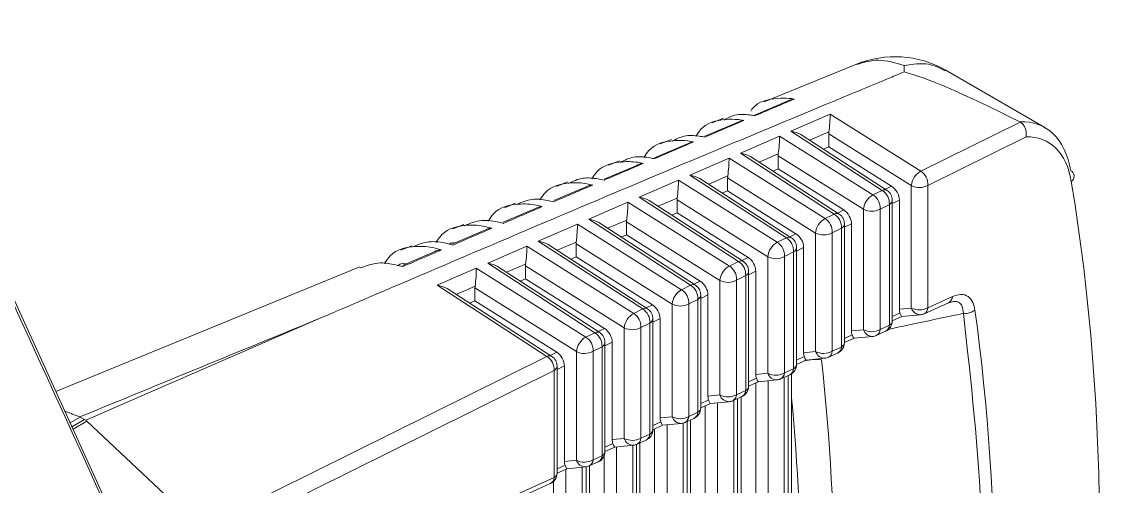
# Model space of a CAD drawing. Extents: x 2 to 136, y 1 to 99.
# Drawn here: x 16.927 to 17.87, y 84.662 to 85.065 of the extents above; entities that cross this region are included whole.
import ezdxf

# ---------------------------------------------------------------- set-up
doc = ezdxf.new("R2010")
doc.units = 0
doc.header["$MEASUREMENT"] = 0
doc.linetypes.add('SLD-Solid', pattern=[0])
doc.layers.add('OBJECT', color=7, linetype='CONTINUOUS')

msp = doc.modelspace()

# ---------------------------------------------------------------- linework, layer by layer
at = {"layer": 'OBJECT', "linetype": 'SLD-Solid', "lineweight": 15}
for p, q in [((17.65529, 85.03016), (17.57102, 84.99591)), ((17.81449, 84.97345), (17.72783, 85.02347)), ((17.59237, 84.99693), (17.56323, 84.98459)), ((17.59407, 84.97028), (17.62807, 84.98509)), ((17.62807, 84.98509), (17.70679, 84.93557)), ((17.54828, 84.97801), (17.51954, 84.96591)), ((17.53557, 84.9815), (17.52588, 84.97756)), ((17.70679, 84.93557), (17.79297, 84.97827)), ((17.55023, 84.95119), (17.58423, 84.96599)), ((17.58423, 84.96599), (17.66528, 84.91501)), ((17.67328, 84.91898), (17.59407, 84.97028)), ((17.67748, 84.91899), (17.60273, 84.96741)), ((17.62701, 84.96962), (17.61045, 84.96241)), ((17.6269, 84.95681), (17.6269, 84.96814)), ((17.69855, 84.92308), (17.6269, 84.96814)), ((17.79804, 84.96547), (17.71299, 84.92334)), ((17.50433, 84.95936), (17.47579, 84.94732)), ((17.49042, 84.96315), (17.48075, 84.95922)), ((17.62223, 84.95478), (17.6269, 84.95681)), ((17.6269, 84.95681), (17.68143, 84.92252)), ((17.50639, 84.93209), (17.54039, 84.9469)), ((17.54039, 84.9469), (17.62377, 84.89445)), ((17.63173, 84.8984), (17.55023, 84.95119)), ((17.63594, 84.89841), (17.55889, 84.94832)), ((17.58316, 84.95053), (17.56661, 84.94332)), ((17.58306, 84.93772), (17.58306, 84.94905)), ((17.65704, 84.90252), (17.58306, 84.94905)), ((17.46039, 84.94068), (17.43204, 84.9287)), ((17.44533, 84.94474), (17.43571, 84.9408)), ((17.57839, 84.93569), (17.58306, 84.93772)), ((17.58306, 84.93772), (17.63992, 84.90195)), ((17.46255, 84.913), (17.49655, 84.92781)), ((17.49655, 84.92781), (17.58227, 84.87389)), ((17.59019, 84.87782), (17.50639, 84.93209)), ((17.59439, 84.87783), (17.51505, 84.92923)), ((17.53932, 84.93144), (17.52277, 84.92423)), ((17.53922, 84.91863), (17.53922, 84.92996)), ((17.61553, 84.88196), (17.53922, 84.92996)), ((17.41645, 84.92197), (17.38829, 84.91004)), ((17.4003, 84.9263), (17.39071, 84.92237)), ((17.53455, 84.9166), (17.53922, 84.91863)), ((17.53922, 84.91863), (17.59842, 84.88139)), ((17.66528, 84.91501), (17.67328, 84.91898)), ((17.67611, 84.91988), (17.68143, 84.92252)), ((17.69855, 84.8169), (17.69855, 84.92308)), ((17.71299, 84.92334), (17.71299, 84.81715)), ((17.35528, 84.90786), (17.3457, 84.90394)), ((17.41871, 84.89391), (17.45271, 84.90871)), ((17.45271, 84.90871), (17.54076, 84.85333)), ((17.54864, 84.85724), (17.46255, 84.913)), ((17.55285, 84.85725), (17.47121, 84.91013)), ((17.49548, 84.91234), (17.47893, 84.90513)), ((17.49538, 84.89954), (17.49538, 84.91087)), ((17.57403, 84.8614), (17.49538, 84.91087)), ((17.68205, 84.80578), (17.68205, 84.9106)), ((17.68815, 84.91053), (17.68205, 84.90751)), ((17.68815, 84.91053), (17.68815, 84.81588)), ((17.3725, 84.90323), (17.34454, 84.89136)), ((17.49071, 84.8975), (17.49538, 84.89954)), ((17.49538, 84.89954), (17.55691, 84.86083)), ((17.62377, 84.89445), (17.63173, 84.8984)), ((17.63457, 84.8993), (17.63992, 84.90195)), ((17.65704, 84.79803), (17.65704, 84.90252)), ((17.67948, 84.90674), (17.67148, 84.90278)), ((17.67148, 84.90278), (17.67148, 84.79829)), ((17.67948, 84.80192), (17.67948, 84.90674)), ((17.31025, 84.88942), (17.3007, 84.88551)), ((17.37487, 84.87482), (17.40886, 84.88962)), ((17.40886, 84.88962), (17.49925, 84.83277)), ((17.5071, 84.83666), (17.41871, 84.89391)), ((17.51131, 84.83668), (17.42737, 84.89104)), ((17.45164, 84.89325), (17.43509, 84.88604)), ((17.45154, 84.88044), (17.45154, 84.89177)), ((17.53252, 84.84084), (17.45154, 84.89177)), ((17.6405, 84.7869), (17.6405, 84.89002)), ((17.64664, 84.88997), (17.6405, 84.88693)), ((17.64664, 84.88997), (17.64664, 84.79702)), ((17.25205, 84.09551), (16.89276, 84.88417)), ((17.32857, 84.88445), (17.30078, 84.87264)), ((17.44687, 84.87841), (17.45154, 84.88044)), ((17.45154, 84.88044), (17.5154, 84.84027)), ((17.59302, 84.87872), (17.59842, 84.88139)), ((17.61553, 84.77917), (17.61553, 84.88196)), ((17.63794, 84.88616), (17.62998, 84.88222)), ((17.62998, 84.88222), (17.62998, 84.77942)), ((17.63794, 84.78304), (17.63794, 84.88616)), ((17.26522, 84.87098), (17.2557, 84.86708)), ((17.33103, 84.85572), (17.36502, 84.87053)), ((17.36502, 84.87053), (17.45775, 84.81221)), ((17.46555, 84.81608), (17.37487, 84.87482)), ((17.46976, 84.8161), (17.38353, 84.87195)), ((17.4078, 84.87416), (17.39125, 84.86695)), ((17.4077, 84.86135), (17.4077, 84.87268)), ((17.49101, 84.82028), (17.4077, 84.87268)), ((17.58227, 84.87389), (17.59019, 84.87782)), ((17.28462, 84.86565), (17.25702, 84.8539)), ((17.40303, 84.85932), (17.4077, 84.86135)), ((17.4077, 84.86135), (17.4739, 84.81971)), ((17.55148, 84.85814), (17.55691, 84.86083)), ((17.57403, 84.7603), (17.57403, 84.8614)), ((17.59639, 84.86558), (17.58847, 84.86165)), ((17.58847, 84.86165), (17.58847, 84.76056)), ((17.59639, 84.76416), (17.59639, 84.86558)), ((17.59896, 84.76802), (17.59896, 84.86944)), ((17.60514, 84.86941), (17.59896, 84.86635)), ((17.60514, 84.86941), (17.60514, 84.77815)), ((17.22019, 84.85254), (16.95639, 84.7445)), ((17.28719, 84.83663), (17.32118, 84.85144)), ((17.32118, 84.85144), (17.41624, 84.79165)), ((17.42401, 84.7955), (17.33103, 84.85572)), ((17.42822, 84.79552), (17.33969, 84.85285)), ((17.36396, 84.85506), (17.34741, 84.84786)), ((17.36386, 84.84226), (17.36386, 84.85359)), ((17.44951, 84.79972), (17.36386, 84.85359)), ((17.54076, 84.85333), (17.54864, 84.85724)), ((17.35919, 84.84023), (17.36386, 84.84226)), ((17.36386, 84.84226), (17.43239, 84.79915)), ((17.55485, 84.845), (17.54696, 84.84109)), ((17.55485, 84.74528), (17.55485, 84.845)), ((17.55741, 84.74914), (17.55741, 84.84886)), ((17.56363, 84.84885), (17.55741, 84.84577)), ((17.56363, 84.84885), (17.56363, 84.75929)), ((17.38246, 84.77492), (17.28719, 84.83663)), ((17.38667, 84.77494), (17.29585, 84.83376)), ((17.32012, 84.83597), (17.30357, 84.82876)), ((17.32001, 84.82317), (17.32001, 84.8345)), ((17.408, 84.77916), (17.32001, 84.8345)), ((17.49925, 84.83277), (17.5071, 84.83666)), ((17.50993, 84.83756), (17.5154, 84.84027)), ((17.53252, 84.74144), (17.53252, 84.84084)), ((17.54696, 84.84109), (17.54696, 84.74169)), ((17.31535, 84.82113), (17.32001, 84.82317)), ((17.32001, 84.82317), (17.39088, 84.77859)), ((17.5133, 84.82442), (17.50546, 84.82053)), ((17.5133, 84.72639), (17.5133, 84.82442)), ((17.52212, 84.82829), (17.51587, 84.82519)), ((17.51587, 84.73025), (17.51587, 84.82828)), ((17.52212, 84.82829), (17.52212, 84.74042)), ((17.71299, 84.81715), (17.73415, 84.82677)), ((17.45775, 84.81221), (17.46555, 84.81608)), ((17.46839, 84.81698), (17.4739, 84.81971)), ((17.49101, 84.72257), (17.49101, 84.82028)), ((17.50546, 84.82053), (17.50546, 84.72283)), ((17.68815, 84.81588), (17.69855, 84.8169)), ((17.70969, 84.81191), (17.73086, 84.82153)), ((17.18638, 84.80831), (16.98234, 84.71945)), ((17.48062, 84.80773), (17.47432, 84.80461)), ((17.47432, 84.71137), (17.47432, 84.8077)), ((17.48062, 84.80773), (17.48062, 84.72156)), ((17.68205, 84.80946), (17.6887, 84.81249)), ((17.68205, 84.80572), (17.69033, 84.80948)), ((17.69031, 84.80948), (17.70652, 84.81106)), ((17.41624, 84.79165), (17.42401, 84.7955)), ((17.42684, 84.7964), (17.43239, 84.79915)), ((17.44951, 84.7037), (17.44951, 84.79972)), ((17.47176, 84.80384), (17.46395, 84.79997)), ((17.46395, 84.79997), (17.46395, 84.70396)), ((17.47176, 84.70751), (17.47176, 84.80384)), ((17.64664, 84.79702), (17.65704, 84.79803)), ((17.66819, 84.79304), (17.67619, 84.79668)), ((17.67148, 84.79829), (17.67948, 84.80192)), ((17.43911, 84.78717), (17.43278, 84.78403)), ((17.43278, 84.69249), (17.43278, 84.78712)), ((17.43911, 84.78717), (17.43911, 84.70269)), ((17.6405, 84.79058), (17.64719, 84.79362)), ((17.6405, 84.78684), (17.64882, 84.79062)), ((17.6488, 84.79062), (17.66502, 84.7922)), ((17.3853, 84.77582), (17.39088, 84.77859)), ((17.408, 84.68484), (17.408, 84.77916)), ((17.43021, 84.78326), (17.42244, 84.77941)), ((17.42244, 84.77941), (17.42244, 84.6851)), ((17.43021, 84.68863), (17.43021, 84.78326)), ((17.60514, 84.77815), (17.61553, 84.77917)), ((17.62668, 84.77418), (17.63464, 84.7778)), ((17.62998, 84.77942), (17.63794, 84.78304)), ((17.10884, 84.63938), (17.38246, 84.77492)), ((17.3976, 84.76661), (17.39123, 84.76345)), ((17.39123, 84.67361), (17.39123, 84.76654)), ((17.3976, 84.76661), (17.3976, 84.68383)), ((17.59896, 84.7717), (17.60568, 84.77476)), ((17.59896, 84.76795), (17.60732, 84.77175)), ((17.6073, 84.77175), (17.62351, 84.77333)), ((17.38867, 84.76268), (17.11487, 84.62705)), ((17.38867, 84.66974), (17.38867, 84.76268)), ((17.56363, 84.75929), (17.57403, 84.7603)), ((17.58517, 84.75531), (17.5931, 84.75892)), ((17.58837, 84.75677), (17.58837, 84.29152)), ((17.58847, 84.76056), (17.59639, 84.76416)), ((17.59172, 84.29393), (17.59172, 84.75829)), ((17.59464, 84.3006), (17.59464, 84.75979)), ((17.55741, 84.75282), (17.56418, 84.75589)), ((17.55741, 84.74907), (17.56581, 84.75289)), ((17.56352, 84.75185), (17.56352, 84.33666)), ((17.56579, 84.75289), (17.582, 84.75446)), ((17.57429, 84.29784), (17.57429, 84.75371)), ((17.52212, 84.74042), (17.53252, 84.74144)), ((17.54367, 84.73645), (17.55155, 84.74003)), ((17.54696, 84.74169), (17.55485, 84.74528)), ((17.54787, 84.2624), (17.54787, 84.73836)), ((17.5508, 84.26907), (17.5508, 84.73969)), ((17.51587, 84.73393), (17.52267, 84.73702)), ((17.51587, 84.73019), (17.5243, 84.73402)), ((17.51968, 84.73192), (17.51968, 84.30514)), ((17.52428, 84.73402), (17.5405, 84.7356)), ((17.53044, 84.26632), (17.53044, 84.73462)), ((17.54452, 84.73684), (17.54452, 84.25999)), ((16.9775, 84.72219), (16.96883, 84.71719)), ((16.97036, 84.71383), (16.98117, 84.72007)), ((16.97722, 84.72236), (16.9775, 84.72219)), ((16.98117, 84.72007), (16.9775, 84.72219)), ((17.48062, 84.72156), (17.49101, 84.72257)), ((17.50216, 84.71758), (17.51001, 84.72115)), ((17.50546, 84.72283), (17.5133, 84.72639)), ((17.50696, 84.23755), (17.50696, 84.71977)), ((16.98315, 84.71861), (16.9713, 84.71177)), ((17.08073, 84.62733), (16.98315, 84.71861)), ((17.47432, 84.71505), (17.48116, 84.71816)), ((17.47432, 84.71131), (17.4828, 84.71516)), ((17.47584, 84.712), (17.47584, 84.27362)), ((17.48278, 84.71516), (17.49899, 84.71673)), ((17.4866, 84.23479), (17.4866, 84.71553)), ((17.50068, 84.71705), (17.50068, 84.22847)), ((17.50403, 84.23088), (17.50403, 84.71844)), ((17.43911, 84.70269), (17.44951, 84.7037)), ((17.46065, 84.69872), (17.46846, 84.70227)), ((17.46395, 84.70396), (17.47176, 84.70751)), ((17.43278, 84.69617), (17.43966, 84.69929)), ((17.43278, 84.69242), (17.44129, 84.69629)), ((17.44127, 84.69629), (17.45748, 84.69787)), ((17.44276, 84.20327), (17.44276, 84.69644)), ((17.45684, 84.69781), (17.45684, 84.19695)), ((17.46019, 84.19935), (17.46019, 84.69852)), ((17.46312, 84.20602), (17.46312, 84.69984)), ((17.3976, 84.68383), (17.408, 84.68484)), ((17.41915, 84.67985), (17.42692, 84.68338)), ((17.42244, 84.6851), (17.43021, 84.68863)), ((17.432, 84.68862), (17.432, 84.24209)), ((17.39123, 84.67729), (17.39815, 84.68043)), ((17.39123, 84.67354), (17.39978, 84.67743)), ((17.39892, 84.17174), (17.39892, 84.67704)), ((17.39976, 84.67742), (17.41598, 84.679)), ((17.413, 84.67871), (17.413, 84.16542)), ((17.41635, 84.16783), (17.41635, 84.67905)), ((17.41928, 84.1745), (17.41928, 84.67991)), ((17.33633, 84.64221), (17.38537, 84.6645)), ((17.33963, 84.64746), (17.38867, 84.66974)), ((17.38816, 84.66639), (17.38816, 84.21057))]:
    msp.add_line(p, q, dxfattribs=at)
at = {"layer": 'OBJECT', "linetype": 'SLD-Solid', "lineweight": 15, "flags": 128}
msp.add_lwpolyline([(17.73071, 84.82129), (17.73242, 84.82213), (17.73292, 84.82221)], dxfattribs=at)
at = {"layer": 'OBJECT', "linetype": 'SLD-Solid', "lineweight": 15}
for centre, radius, start, end in [((17.68431, 84.94664), 0.08831, 60.29444, 112.24653), ((17.83431, 84.93125), 0.00543, 303.42013, 62.44955), ((17.7144, 84.92159), 0.01593, 118.57283, 174.61885), ((17.6994, 84.92414), 0.01361, 356.61778, 57.14319), ((17.6754, 84.9151), 0.00441, 61.7755, 118.68161), ((17.66589, 84.90754), 0.01361, 356.61631, 57.14411), ((17.67205, 84.9106), 0.01, 0, 57.06831), ((17.70553, 84.93664), 0.01525, 242.75324, 299.28003), ((17.6729, 84.90103), 0.01593, 118.57313, 174.61855), ((17.6579, 84.90358), 0.01361, 356.61326, 57.14771), ((17.67726, 84.911), 0.0048, 297.5272, 355.25834), ((17.63385, 84.89453), 0.00441, 61.76132, 118.68762), ((17.62435, 84.88696), 0.01361, 356.61648, 57.14649), ((17.6305, 84.89002), 0.01, 0, 57.06831), ((17.66402, 84.91608), 0.01525, 242.75362, 299.27965), ((17.63139, 84.88046), 0.01593, 118.57419, 174.61749), ((17.61639, 84.88302), 0.01361, 356.61557, 57.1474), ((17.63572, 84.89042), 0.0048, 297.52704, 355.26408), ((17.62252, 84.89552), 0.01525, 242.75361, 299.28059), ((17.58988, 84.8599), 0.01593, 118.57472, 174.61696), ((17.57488, 84.86246), 0.01361, 356.61648, 57.14649), ((17.59231, 84.87395), 0.00441, 61.7658, 118.68479), ((17.5828, 84.86638), 0.01361, 356.61722, 57.14321), ((17.58896, 84.86944), 0.01, 0, 57.06831), ((17.58101, 84.87496), 0.01525, 242.75534, 299.27886), ((17.59417, 84.86984), 0.0048, 297.52484, 355.26071), ((17.54838, 84.83934), 0.01593, 118.57283, 174.61885), ((17.53337, 84.8419), 0.01361, 356.61688, 57.1441), ((17.55076, 84.85337), 0.00441, 61.75965, 118.69094), ((17.54126, 84.8458), 0.01361, 356.61626, 57.14616), ((17.54741, 84.84886), 0.01, 0, 57.06831), ((17.55263, 84.84926), 0.0048, 297.52929, 355.25889), ((17.50687, 84.81878), 0.01593, 118.57313, 174.61855), ((17.49187, 84.82134), 0.01361, 356.61648, 57.14649), ((17.50922, 84.83279), 0.00441, 61.76557, 118.68337), ((17.49971, 84.82522), 0.01361, 356.61842, 57.14255), ((17.50587, 84.82828), 0.01, 0, 57.06831), ((17.5395, 84.8544), 0.01525, 242.75324, 299.28003), ((17.51108, 84.82868), 0.0048, 297.52939, 355.25911), ((17.72805, 84.82695), 0.0061, 297.35608, 358.3258), ((17.46767, 84.81221), 0.00441, 61.75965, 118.69094), ((17.45817, 84.80464), 0.01361, 356.61592, 57.14651), ((17.46432, 84.8077), 0.01, 0, 57.06831), ((17.498, 84.83384), 0.01525, 242.75361, 299.28059), ((17.70553, 84.83046), 0.01525, 242.75324, 299.28003), ((17.70649, 84.81938), 0.00832, 197.39102, 270.24264), ((17.70689, 84.81733), 0.0061, 297.35523, 358.32444), ((17.74526, 84.82608), 0.01387, 263.82724, 307.5336), ((17.46536, 84.79822), 0.01593, 118.57419, 174.61749), ((17.45036, 84.80078), 0.01361, 356.61557, 57.1474), ((17.46954, 84.8081), 0.0048, 297.52485, 355.26332), ((17.67205, 84.80578), 0.01, 294.44248, 0), ((17.67726, 84.80618), 0.0048, 297.5272, 355.25834), ((17.70555, 84.82101), 0.01, 275.56151, 294.44248), ((17.42613, 84.79163), 0.00441, 61.77544, 118.67351), ((17.41662, 84.78406), 0.01361, 356.61778, 57.14319), ((17.42278, 84.78712), 0.01, 0, 57.06831), ((17.45649, 84.81328), 0.01525, 242.75475, 299.27945), ((17.66402, 84.81159), 0.01525, 242.75362, 299.27965), ((17.66498, 84.80052), 0.00832, 197.39323, 270.24044), ((17.66515, 84.79861), 0.00634, 298.58464, 357.09709), ((17.67315, 84.80224), 0.00634, 298.58692, 357.09496), ((17.42386, 84.77766), 0.01593, 118.57283, 174.61885), ((17.40885, 84.78022), 0.01361, 356.61778, 57.14319), ((17.42799, 84.78752), 0.0048, 297.52939, 355.25911), ((17.6305, 84.7869), 0.01, 294.44248, 0), ((17.63572, 84.7873), 0.0048, 297.52704, 355.26408), ((17.66405, 84.80215), 0.01, 275.56151, 294.44248), ((17.41498, 84.79272), 0.01525, 242.75266, 299.28062), ((17.62252, 84.79273), 0.01525, 242.75361, 299.28059), ((17.62348, 84.78165), 0.00832, 197.39368, 270.24252), ((17.62365, 84.77974), 0.00634, 298.59155, 357.08812), ((17.63161, 84.78336), 0.00634, 298.59155, 357.08812), ((17.38458, 84.77105), 0.00441, 61.76594, 118.69117), ((17.37508, 84.76349), 0.01361, 356.61468, 57.14865), ((17.38123, 84.76654), 0.01, 0, 57.06831), ((17.38645, 84.76694), 0.0048, 297.52485, 355.26332), ((17.58896, 84.76802), 0.01, 294.44248, 0), ((17.59417, 84.76842), 0.0048, 297.52484, 355.26071), ((17.61609, 84.72642), 0.04579, 84.25799, 103.14985), ((15.72275, 84.56538), 1.90913, 353.78748, 6.21252), ((17.62254, 84.78328), 0.01, 275.56151, 294.44248), ((17.58101, 84.77386), 0.01525, 242.75534, 299.27886), ((17.58197, 84.76279), 0.00832, 197.39534, 270.24087), ((17.58214, 84.76088), 0.00634, 298.58332, 357.09635), ((17.59006, 84.76448), 0.00634, 298.58556, 357.09632), ((17.54741, 84.74914), 0.01, 294.44248, 0), ((17.55263, 84.74953), 0.0048, 297.52929, 355.25889), ((17.58103, 84.76442), 0.01, 275.56151, 294.44248), ((17.5395, 84.755), 0.01525, 242.75324, 299.28003), ((17.54046, 84.74392), 0.00832, 197.38917, 270.24674), ((17.54063, 84.74201), 0.00634, 298.58623, 357.09344), ((17.54852, 84.7456), 0.00634, 298.59155, 357.08812), ((15.71728, 84.5626), 1.88562, 354.63613, 5.36387), ((17.50587, 84.73025), 0.01, 294.44248, 0), ((17.51108, 84.73065), 0.0048, 297.52939, 355.25911), ((17.53953, 84.74555), 0.01, 275.56151, 294.44248), ((17.498, 84.73613), 0.01525, 242.75361, 299.28059), ((17.49896, 84.72506), 0.00832, 197.39247, 270.24374), ((17.49913, 84.72315), 0.00634, 298.58863, 357.09103), ((17.50698, 84.72671), 0.00634, 298.58332, 357.09635), ((17.46432, 84.71137), 0.01, 294.44248, 0), ((17.46954, 84.71177), 0.0048, 297.52485, 355.26332), ((17.49802, 84.72669), 0.01, 275.56151, 294.44248), ((17.45649, 84.71727), 0.01525, 242.75475, 299.27945), ((17.45745, 84.70619), 0.00832, 197.39161, 270.24459), ((17.45762, 84.70428), 0.00634, 298.59114, 357.09089), ((17.46543, 84.70783), 0.00634, 298.59515, 357.08673), ((17.42278, 84.69249), 0.01, 294.44248, 0), ((17.42799, 84.69289), 0.0048, 297.52939, 355.25911), ((17.45651, 84.70782), 0.01, 275.56151, 294.44248), ((17.41498, 84.6984), 0.01525, 242.75266, 299.28062), ((17.41594, 84.68733), 0.00832, 197.3898, 270.24386), ((17.41611, 84.68542), 0.00634, 298.58332, 357.09635), ((17.42389, 84.68895), 0.00634, 298.58049, 357.09917), ((17.38123, 84.67361), 0.01, 294.44248, 0), ((17.38645, 84.674), 0.0048, 297.52485, 355.26332), ((17.41501, 84.68896), 0.01, 275.56151, 294.44248), ((17.38234, 84.67007), 0.00634, 298.5937, 357.08818)]:
    msp.add_arc(centre, radius, start, end, dxfattribs=at)
for centre, major_axis, ratio, start_param, end_param in [((19.2872, 83.98471), (1.61042, -1.03656), 0.039919, 2.784729, 3.025842), ((17.62684, 84.97671), (0.00085, 0.01127), 0.079449, 4.038059, 5.556495), ((17.7574, 84.86784), (0.05582, 0.1063), 0.548821, 5.657508, 6.594129), ((17.583, 84.95762), (0.00085, 0.01127), 0.079449, 4.038059, 5.556495), ((17.59284, 84.9619), (0.01405, -0.00116), 0.599576, 0.84047, 1.532478), ((17.63397, 84.97222), (0.00499, 0.00867), 0.577651, 2.180566, 2.354466), ((17.76484, 84.86398), (0.05084, 0.09763), 0.546171, 5.655725, 6.577259), ((17.53916, 84.93852), (0.00085, 0.01127), 0.079449, 4.038059, 5.556495), ((17.549, 84.94281), (0.01405, -0.00116), 0.599576, 0.84047, 1.532478), ((17.59013, 84.95313), (0.00499, 0.00867), 0.577651, 2.180566, 2.354466), ((17.49532, 84.91943), (0.00085, 0.01127), 0.079449, 4.038059, 5.556495), ((17.50516, 84.92372), (0.01405, -0.00116), 0.599576, 0.84047, 1.532478), ((17.54629, 84.93404), (0.00499, 0.00867), 0.577651, 2.180566, 2.354466), ((16.36173, 83.6493), (1.0353, 1.98807), 0.546171, 5.292217, 5.655725), ((17.68101, 84.91454), (-0.00503, 0.00866), 0.585467, 3.931567, 5.443649), ((17.45147, 84.90034), (0.00085, 0.01127), 0.079449, 4.038059, 5.556495), ((17.46132, 84.90463), (0.01405, -0.00116), 0.599576, 0.84047, 1.532478), ((17.50245, 84.91494), (0.00499, 0.00867), 0.577651, 2.180566, 2.354466), ((17.6395, 84.89398), (-0.00503, 0.00866), 0.585467, 3.931567, 5.443649), ((17.40763, 84.88125), (0.00085, 0.01127), 0.079449, 4.038059, 5.556495), ((17.41748, 84.88553), (0.01405, -0.00116), 0.599576, 0.84047, 1.532478), ((17.45861, 84.89585), (0.00499, 0.00867), 0.577651, 2.180566, 2.354466), ((17.598, 84.87342), (-0.00503, 0.00866), 0.585467, 3.931567, 5.443649), ((17.36379, 84.86215), (0.00085, 0.01127), 0.079449, 4.038059, 5.556495), ((17.37364, 84.86644), (0.01405, -0.00116), 0.599576, 0.84047, 1.532478), ((17.41477, 84.87676), (0.00499, 0.00867), 0.577651, 2.180566, 2.354466), ((17.55649, 84.85286), (-0.00503, 0.00866), 0.585467, 3.931567, 5.443649), ((17.31995, 84.84306), (0.00085, 0.01127), 0.079449, 4.038059, 5.556495), ((17.3298, 84.84735), (0.01405, -0.00116), 0.599576, 0.84047, 1.532478), ((17.37093, 84.85767), (0.00499, 0.00867), 0.577651, 2.180566, 2.354466), ((17.28596, 84.82826), (0.01405, -0.00116), 0.599576, 0.84047, 1.532478), ((17.32709, 84.83857), (0.00499, 0.00867), 0.577651, 2.180566, 2.354466), ((17.51498, 84.8323), (-0.00503, 0.00866), 0.585467, 3.931567, 5.443649), ((17.47348, 84.81174), (-0.00503, 0.00866), 0.585467, 3.931567, 5.443649), ((17.69485, 84.81997), (0.00385, 0.01007), 0.543423, 2.184327, 2.590588), ((16.31741, 83.62087), (1.00355, 1.9254), 0.546183, 5.319886, 5.628915), ((15.59929, 82.64008), (13.55466, 5.79644), 0.094066, 1.41333, 1.428842), ((17.68771, 84.81928), (-0.00262, 0.00979), 0.106887, 2.308208, 3.159363), ((17.43197, 84.79118), (-0.00503, 0.00866), 0.585467, 3.931567, 5.443649), ((17.65334, 84.80111), (0.00385, 0.01007), 0.543423, 2.184327, 2.590588), ((17.6462, 84.80041), (-0.00262, 0.00979), 0.106887, 2.308208, 3.159363), ((17.39046, 84.77062), (-0.00503, 0.00866), 0.585467, 3.931567, 5.443649), ((17.61183, 84.78224), (0.00385, 0.01007), 0.543423, 2.184327, 2.590588), ((17.60469, 84.78155), (-0.00262, 0.00979), 0.106887, 2.308208, 3.159363), ((17.57033, 84.76338), (0.00385, 0.01007), 0.543423, 2.184327, 2.590588), ((17.56319, 84.76268), (-0.00262, 0.00979), 0.106887, 2.308208, 3.159363), ((17.52882, 84.74451), (0.00385, 0.01007), 0.543423, 2.184327, 2.590588), ((17.52168, 84.74381), (-0.00262, 0.00979), 0.106887, 2.308208, 3.159363), ((17.67224, 85.02103), (0.69558, 0.29623), 0.103903, 3.219545, 3.232636), ((17.67272, 85.02131), (0.69197, 0.29935), 0.11077, 3.17667, 3.189759), ((17.48731, 84.72564), (0.00385, 0.01007), 0.543423, 2.184327, 2.590588), ((17.48017, 84.72495), (-0.00262, 0.00979), 0.106887, 2.308208, 3.159363), ((17.44581, 84.70678), (0.00385, 0.01007), 0.543423, 2.184327, 2.590588), ((17.43867, 84.70608), (-0.00262, 0.00979), 0.106887, 2.308208, 3.159363), ((17.4043, 84.68791), (0.00385, 0.01007), 0.543423, 2.184327, 2.590588), ((17.39716, 84.68722), (-0.00262, 0.00979), 0.106887, 2.308208, 3.159363)]:
    msp.add_ellipse(centre, major_axis=major_axis, ratio=ratio, start_param=start_param, end_param=end_param, dxfattribs=at)
for points, knots in [([(17.01432, 84.07695), (16.94019, 84.23736), (16.78787, 84.56697), (16.63588, 84.89625), (16.55785, 85.06528)], [0, 0, 0, 0, 0.486656, 1, 1, 1, 1]), ([(17.69238, 85.02729), (17.68477, 85.02956), (17.67001, 85.03395), (17.65714, 85.03001), (17.6509, 85.0281)], [0, 0, 0, 0, 0.516059, 1, 1, 1, 1]), ([(17.69234, 85.02176), (17.68824, 85.02005), (17.66776, 85.01154), (17.58178, 84.97577), (17.41648, 84.90681), (17.26904, 84.8437), (17.18638, 84.80831)], [0, 0, 0, 0, 0.024148, 0.120739, 0.507103, 1, 1, 1, 1]), ([(17.72778, 85.02268), (17.72324, 85.02506), (17.71303, 85.03042), (17.69975, 85.02841), (17.69238, 85.02729)], [0, 0, 0, 0, 0.445445, 1, 1, 1, 1]), ([(17.55918, 84.98772), (17.55968, 84.98847), (17.5649, 84.99617), (17.5774, 84.99875), (17.59047, 84.99919), (17.5955, 84.99845), (17.59707, 84.99822)], [0, 0, 0, 0, 0.064135, 0.661362, 0.894449, 1, 1, 1, 1]), ([(17.59707, 84.99822), (17.59242, 84.99624), (17.58111, 84.99144), (17.56981, 84.98663), (17.56317, 84.9838)], [0, 0, 0, 0, 0.412313, 1, 1, 1, 1]), ([(17.59244, 84.99675), (17.59347, 84.99723), (17.59491, 84.9979), (17.59653, 84.99815), (17.59703, 84.99821), (17.59707, 84.99822)], [0, 0, 0, 0, 0.692563, 0.97339, 1, 1, 1, 1]), ([(17.56317, 84.9838), (17.56155, 84.98404), (17.55546, 84.98494), (17.54561, 84.98532), (17.53919, 84.98169), (17.53621, 84.98001)], [0, 0, 0, 0, 0.162081, 0.610569, 1, 1, 1, 1]), ([(17.56317, 84.9838), (17.56317, 84.98382), (17.56317, 84.98396), (17.56317, 84.98443), (17.56324, 84.98441), (17.5633, 84.9844)], [0, 0, 0, 0, 0.024678, 0.281588, 1, 1, 1, 1]), ([(17.51168, 84.96598), (17.51298, 84.968), (17.51887, 84.97714), (17.53277, 84.98062), (17.5463, 84.98081), (17.55174, 84.9799), (17.55335, 84.97962)], [0, 0, 0, 0, 0.149563, 0.678157, 0.904878, 1, 1, 1, 1]), ([(17.55335, 84.97962), (17.54869, 84.97764), (17.53739, 84.97283), (17.52609, 84.96801), (17.51945, 84.96518)], [0, 0, 0, 0, 0.412352, 1, 1, 1, 1]), ([(17.54827, 84.97804), (17.54928, 84.97852), (17.55085, 84.97927), (17.55264, 84.97954), (17.55331, 84.97962), (17.55335, 84.97962)], [0, 0, 0, 0, 0.625788, 0.975748, 1, 1, 1, 1]), ([(17.79297, 84.97827), (17.79376, 84.97768), (17.79534, 84.97651), (17.79711, 84.9737), (17.79819, 84.97047), (17.79837, 84.96769), (17.79817, 84.96607), (17.79805, 84.96553), (17.79804, 84.96547)], [0, 0, 0, 0, 0.219277, 0.438503, 0.659241, 0.882982, 0.985818, 1, 1, 1, 1]), ([(17.51945, 84.96518), (17.51779, 84.96546), (17.51163, 84.96651), (17.50127, 84.96708), (17.49442, 84.96341), (17.49105, 84.96161)], [0, 0, 0, 0, 0.157521, 0.58574, 1, 1, 1, 1]), ([(17.51945, 84.96518), (17.51945, 84.96519), (17.51944, 84.96538), (17.51943, 84.9659), (17.51951, 84.96587), (17.51957, 84.96585)], [0, 0, 0, 0, 0.023097, 0.336619, 1, 1, 1, 1]), ([(17.46655, 84.94754), (17.46791, 84.94964), (17.47389, 84.95885), (17.48819, 84.96241), (17.50214, 84.96242), (17.50798, 84.9613), (17.50963, 84.96099)], [0, 0, 0, 0, 0.15211, 0.66607, 0.905873, 1, 1, 1, 1]), ([(17.50963, 84.96099), (17.50497, 84.959), (17.49366, 84.95418), (17.48236, 84.94935), (17.47572, 84.94651)], [0, 0, 0, 0, 0.412395, 1, 1, 1, 1]), ([(17.50433, 84.95938), (17.5053, 84.95985), (17.50694, 84.96064), (17.5088, 84.9609), (17.50958, 84.96098), (17.50963, 84.96099)], [0, 0, 0, 0, 0.579738, 0.976704, 1, 1, 1, 1]), ([(17.47572, 84.94651), (17.47402, 84.94684), (17.4678, 84.94803), (17.45695, 84.94881), (17.44968, 84.94513), (17.44593, 84.94324)], [0, 0, 0, 0, 0.153676, 0.5643, 1, 1, 1, 1]), ([(17.42145, 84.92912), (17.42288, 84.9313), (17.42894, 84.94055), (17.44363, 84.94418), (17.45799, 84.944), (17.46422, 84.94268), (17.4659, 84.94232)], [0, 0, 0, 0, 0.154009, 0.65471, 0.906714, 1, 1, 1, 1]), ([(17.4659, 84.94232), (17.46124, 84.94033), (17.44994, 84.9355), (17.43863, 84.93066), (17.43199, 84.92782)], [0, 0, 0, 0, 0.412428, 1, 1, 1, 1]), ([(17.46038, 84.94069), (17.46132, 84.94114), (17.46302, 84.94197), (17.46496, 84.94223), (17.46586, 84.94231), (17.4659, 84.94232)], [0, 0, 0, 0, 0.537532, 0.977558, 1, 1, 1, 1]), ([(17.43199, 84.92782), (17.43026, 84.92819), (17.42397, 84.92953), (17.41265, 84.93052), (17.40496, 84.92686), (17.40085, 84.9249)], [0, 0, 0, 0, 0.150375, 0.545473, 1, 1, 1, 1]), ([(17.37639, 84.91071), (17.37787, 84.91296), (17.38401, 84.92225), (17.39908, 84.92593), (17.41384, 84.92556), (17.42045, 84.92402), (17.42217, 84.92361)], [0, 0, 0, 0, 0.155367, 0.644, 0.907428, 1, 1, 1, 1]), ([(17.42217, 84.92361), (17.41751, 84.92162), (17.40621, 84.91678), (17.3949, 84.91193), (17.38826, 84.90909)], [0, 0, 0, 0, 0.412465, 1, 1, 1, 1]), ([(17.41644, 84.92197), (17.41734, 84.92241), (17.4191, 84.92327), (17.42112, 84.92352), (17.42213, 84.92361), (17.42217, 84.92361)], [0, 0, 0, 0, 0.49868, 0.978375, 1, 1, 1, 1]), ([(17.38826, 84.90909), (17.38649, 84.9095), (17.38015, 84.91098), (17.36835, 84.91222), (17.36025, 84.90858), (17.35577, 84.90657)], [0, 0, 0, 0, 0.147357, 0.528209, 1, 1, 1, 1]), ([(17.33136, 84.89232), (17.33289, 84.89462), (17.3391, 84.90395), (17.35454, 84.90767), (17.36969, 84.9071), (17.37669, 84.90532), (17.37844, 84.90488)], [0, 0, 0, 0, 0.156283, 0.633872, 0.90803, 1, 1, 1, 1]), ([(17.37844, 84.90488), (17.37378, 84.90288), (17.36248, 84.89803), (17.35117, 84.89317), (17.34453, 84.89032)], [0, 0, 0, 0, 0.412496, 1, 1, 1, 1]), ([(17.37251, 84.90322), (17.37336, 84.90364), (17.37518, 84.90453), (17.37728, 84.90479), (17.3784, 84.90487), (17.37844, 84.90488)], [0, 0, 0, 0, 0.462878, 0.979073, 1, 1, 1, 1]), ([(17.24933, 84.09708), (17.21034, 84.18275), (17.08998, 84.44719), (16.96919, 84.71179), (16.88754, 84.89067)], [0, 0, 0, 0, 0.323955, 1, 1, 1, 1]), ([(17.28636, 84.87394), (17.28794, 84.87629), (17.29422, 84.88563), (17.31001, 84.88939), (17.32556, 84.88861), (17.33292, 84.8866), (17.33471, 84.88611)], [0, 0, 0, 0, 0.156828, 0.624274, 0.908535, 1, 1, 1, 1]), ([(17.34453, 84.89032), (17.34272, 84.89078), (17.33632, 84.89241), (17.32405, 84.89389), (17.31554, 84.89029), (17.31068, 84.88824)], [0, 0, 0, 0, 0.144584, 0.512313, 1, 1, 1, 1]), ([(17.33471, 84.88611), (17.33005, 84.8841), (17.31874, 84.87925), (17.30744, 84.87439), (17.3008, 84.87153)], [0, 0, 0, 0, 0.412531, 1, 1, 1, 1]), ([(17.32857, 84.88444), (17.32939, 84.88485), (17.33126, 84.88578), (17.33344, 84.88602), (17.33467, 84.8861), (17.33471, 84.88611)], [0, 0, 0, 0, 0.429757, 0.979743, 1, 1, 1, 1]), ([(17.24139, 84.85557), (17.24301, 84.85796), (17.24936, 84.86731), (17.26549, 84.8711), (17.28143, 84.8701), (17.28915, 84.86784), (17.29098, 84.86731)], [0, 0, 0, 0, 0.157059, 0.615153, 0.908957, 1, 1, 1, 1]), ([(17.3008, 84.87153), (17.29896, 84.87203), (17.2925, 84.8738), (17.27976, 84.87554), (17.27082, 84.872), (17.26559, 84.86993)], [0, 0, 0, 0, 0.142025, 0.497621, 1, 1, 1, 1]), ([(17.30218, 84.87324), (17.30098, 84.87337), (17.29929, 84.87354), (17.29816, 84.87258), (17.29784, 84.8723)], [0, 0, 0, 0, 0.711187, 1, 1, 1, 1]), ([(17.29098, 84.86731), (17.28631, 84.8653), (17.27501, 84.86044), (17.26371, 84.85557), (17.25706, 84.85271)], [0, 0, 0, 0, 0.412559, 1, 1, 1, 1]), ([(17.28462, 84.86566), (17.28512, 84.86594), (17.28701, 84.86697), (17.2893, 84.86721), (17.29093, 84.8673), (17.29098, 84.86731)], [0, 0, 0, 0, 0.264494, 0.980374, 1, 1, 1, 1]), ([(17.25706, 84.85271), (17.25518, 84.85326), (17.24867, 84.85516), (17.23546, 84.85717), (17.22611, 84.85371), (17.2205, 84.85163)], [0, 0, 0, 0, 0.139653, 0.483989, 1, 1, 1, 1]), ([(17.25994, 84.85514), (17.2581, 84.85537), (17.25546, 84.8557), (17.25367, 84.85425), (17.25313, 84.85381)], [0, 0, 0, 0, 0.697708, 1, 1, 1, 1]), ([(17.74377, 84.81229), (17.74355, 84.8146), (17.74316, 84.81871), (17.73985, 84.82202), (17.73635, 84.82306), (17.73374, 84.82227), (17.73297, 84.82203)], [0, 0, 0, 0, 0.346608, 0.61581, 0.885438, 1, 1, 1, 1]), ([(17.73415, 84.82677), (17.73671, 84.82764), (17.74181, 84.82939), (17.74802, 84.82735), (17.75215, 84.82239), (17.75322, 84.81742), (17.75372, 84.81508)], [0, 0, 0, 0, 0.261879, 0.524405, 0.776416, 1, 1, 1, 1]), ([(17.74377, 84.81229), (17.72848, 84.80904), (17.70677, 84.80444), (17.685, 84.79979), (17.67857, 84.79841)], [0, 0, 0, 0, 0.704389, 1, 1, 1, 1]), ([(17.74377, 84.26931), (17.74445, 84.27513), (17.74782, 84.3042), (17.75718, 84.40033), (17.76127, 84.49388), (17.7609, 84.58446), (17.75909, 84.67415), (17.75031, 84.75332), (17.74377, 84.81229)], [0, 0, 0, 0, 0.029968, 0.149857, 0.5, 0.529968, 0.649857, 1, 1, 1, 1])]:
    msp.add_open_spline(points, degree=3, knots=knots, dxfattribs=at)
for points in [[(16.58729, 85.06324), (17.05568, 84.04803)], [(17.69238, 85.02729), (17.69234, 85.02176)], [(17.79297, 84.97827), (17.7927, 84.97842)], [(17.73297, 84.82203), (17.7314, 84.82163)], [(16.97722, 84.72236), (16.96413, 84.7275)]]:
    msp.add_open_spline(points, degree=1, dxfattribs=at)

doc.saveas('drawing.dxf')
